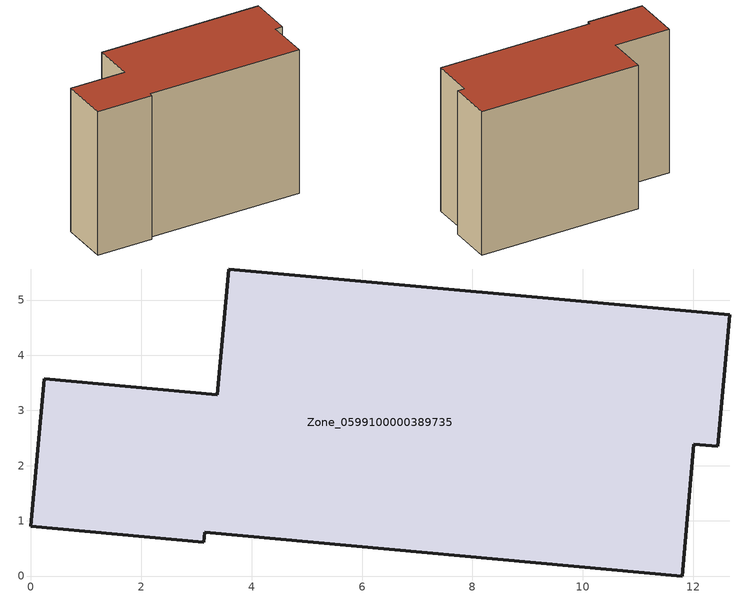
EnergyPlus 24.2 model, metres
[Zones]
Zone_0599100000389735
 floor ground (C_G): 12.01,2.39 11.8,0 3.15,0.8 3.14,0.61 0,0.9 0.25,3.58 3.38,3.28 3.58,5.56 12.66,4.73 12.44,2.35 z0
 wall outside (C_F): 3.38,3.28 0.25,3.58 0,0.9 3.14,0.61 3.15,0.8 11.8,0 12.01,2.39 12.44,2.35 12.66,4.73 3.58,5.56 3.38,3.28 z0:8.36
 roof outside (C_R): 12.44,2.35 12.66,4.73 3.58,5.56 3.38,3.28 0.25,3.58 0,0.9 3.14,0.61 3.15,0.8 11.8,0 12.01,2.39 z8.36
[BUILDING]
Pand.0599100000389735: North Axis=0; Terrain=City; Loads Convergence Tolerance Value=0.04; Temperature Convergence Tolerance Value=0.4; Solar Distribution=FullExterior; Maximum Number of Warmup Days=25; Minimum Number of Warmup Days=1
[Site:Location]
Rotterdam.The.Hague.AP_ZH_NLD Design_Conditions: Latitude=51.96; Longitude=4.45; Time Zone=1; Elevation=-4.5
[SITE:GROUNDTEMPERATURE:BUILDINGSURFACE]
18, 18, 18, 18, 18, 18, 18, 18, 18, 18, 18, 18
[MATERIAL] Thermal Absorptance=0.9; Solar Absorptance=0.7; Visible Absorptance=0.7
Name | Roughness | Thickness | Conductivity | Density | Specific Heat
G.TI.1992-2005 | MediumSmooth | 0.15 | 0.06 | 540 | 1210
F.TI.1992-2005 | Rough | 0.3 | 0.12 | 1920 | 840
R.TI.1992-2005 | MediumRough | 0.2 | 0.08 | 1500 | 1000
[CONSTRUCTION]
C_G: G.TI.1992-2005
C_F: F.TI.1992-2005
C_R: R.TI.1992-2005
[ZONE]
Zone_0599100000389735: Type=1; Multiplier=1; Ceiling Height=Autocalculate; Volume=Autocalculate; Floor Area=autocalculate; Part of Total Floor Area=Yes
[ZONEINFILTRATION:DESIGNFLOWRATE]
Infil_Zone_0599100000389735: Zone or ZoneList or Space or SpaceList=Zone_0599100000389735; Schedule=AlwaysOn; Design Flow Rate Calculation Method=Flow/Area; Flow Rate per Floor Area=0.0015; Constant Term Coefficient=1; Temperature Term Coefficient=0; Velocity Term Coefficient=0; Velocity Squared Term Coefficient=0
[HVACTEMPLATE:ZONE:IDEALLOADSAIRSYSTEM]
Zone_0599100000389735: Maximum Heating Supply Air Temperature=50; Minimum Cooling Supply Air Temperature=13; Maximum Heating Supply Air Humidity Ratio=0.0156; Minimum Cooling Supply Air Humidity Ratio=0.0077; Heating Limit=NoLimit; Cooling Limit=NoLimit; Dehumidification Control Type=ConstantSensibleHeatRatio; Cooling Sensible Heat Ratio=0.7; Dehumidification Setpoint=60; Humidification Control Type=None; Humidification Setpoint=30; Outdoor Air Method=None; Outdoor Air Flow Rate per Person=0.00944; Outdoor Air Flow Rate per Zone Floor Area=0; Outdoor Air Flow Rate per Zone=0; Demand Controlled Ventilation Type=None; Outdoor Air Economizer Type=NoEconomizer; Heat Recovery Type=None; Sensible Heat Recovery Effectiveness=0.7; Latent Heat Recovery Effectiveness=0.65
[ZONECONTROL:THERMOSTAT]
ThermostatControl_Zone_0599100000389735: Zone or ZoneList=Zone_0599100000389735; Control Type Schedule=DualSetpointControlType; Control 1=Thermostat_Zone_0599100000389735; Temperature Difference Between Cutout And Setpoint=0
[THERMOSTATSETPOINT:DUALSETPOINT]
Thermostat_Zone_0599100000389735: Heating Setpoint Temperature Schedule=HeatingSetpoint_Zone_0599100000389735; Cooling Setpoint Temperature Schedule=CoolingSetpoint_Zone_0599100000389735
[SCHEDULE:COMPACT]
HeatingSetpoint_Zone_0599100000389735: Through: 12/31, For: AllDays, Until: 24:00, 21
CoolingSetpoint_Zone_0599100000389735: Through: 12/31, For: AllDays, Until: 24:00, 24
DualSetpointControlType: Through: 12/31, For: AllDays, Until: 24:00, 4
AlwaysOn: Through: 12/31, For: AllDays, Until: 24:00, 1
